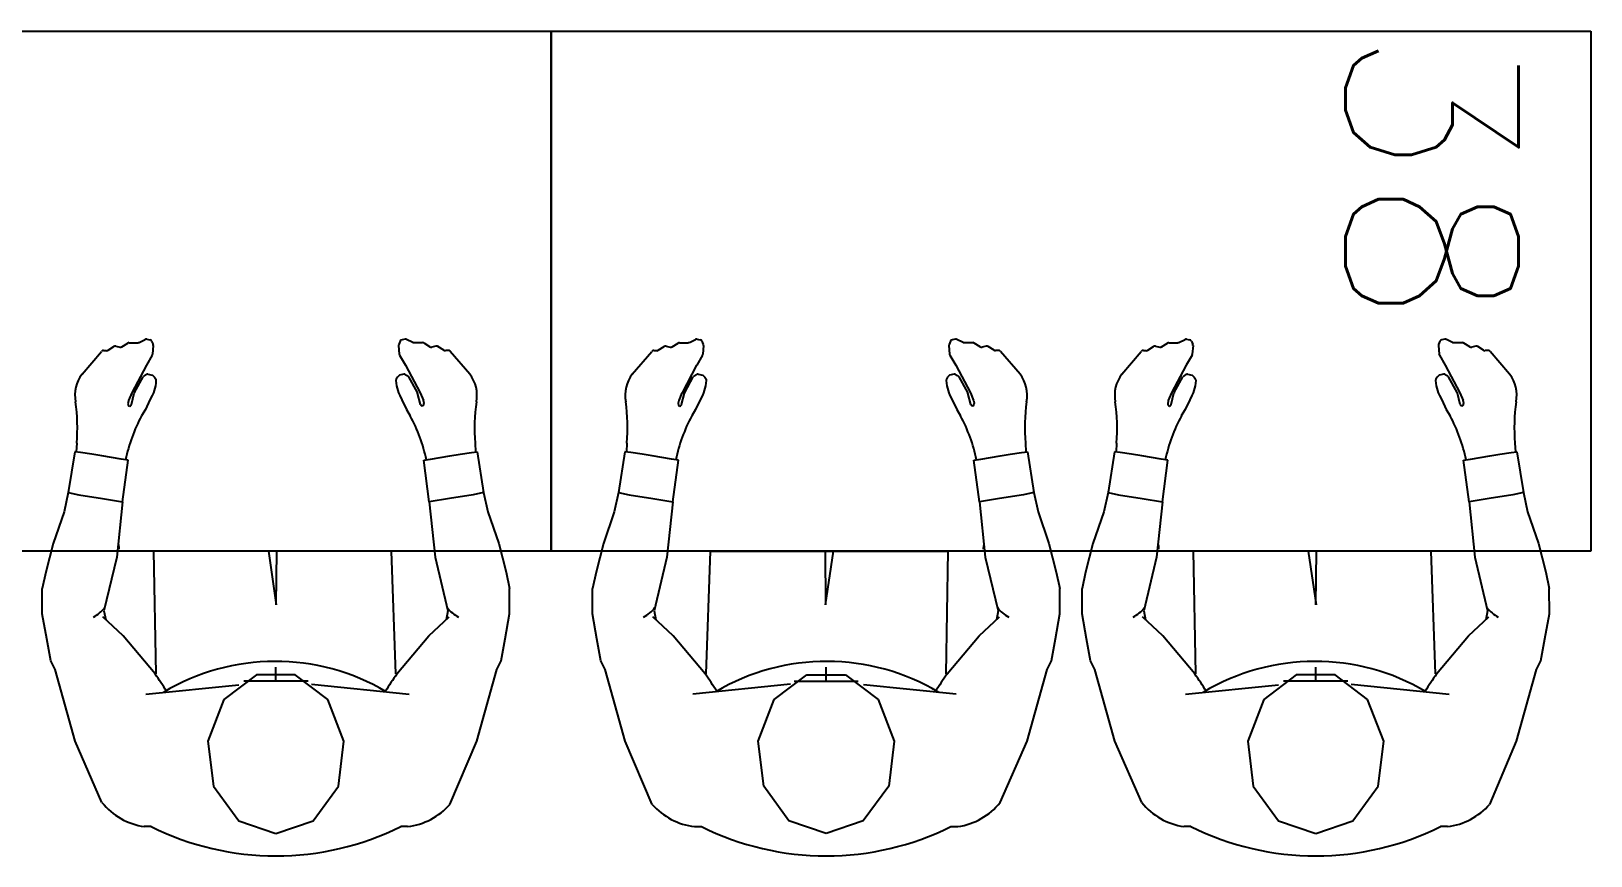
# Model space of a CAD drawing. Header units: metres. Extents: x -1 to 148, y 0 to 108.
# Drawn here: x 38.606 to 40.406, y 44.644 to 45.596 of the extents above; entities that cross this region are included whole.
import ezdxf

# ---------------------------------------------------------------- set-up
doc = ezdxf.new("R2010")
doc.units = ezdxf.units.M
doc.header["$MEASUREMENT"] = 0
doc.layers.add('MOEBEL', color=6, linetype='CONTINUOUS')
doc.layers.add('ZUFAHRTEN_WEGE', color=8, linetype='CONTINUOUS')
doc.styles.get("Standard").update_dxf_attribs({"font": 'romans.shx', "width": 0.7})

msp = doc.modelspace()

# ---------------------------------------------------------------- linework, layer by layer
at = {"layer": 'MOEBEL', "ltscale": 0.2}
for p, q in [((38.0056, 45.5956), (39.2056, 45.5956)), ((39.2056, 44.9956), (39.2056, 45.5956)), ((39.2056, 45.5956), (40.4056, 45.5956)), ((39.2056, 45.5956), (39.2056, 44.9956)), ((40.4056, 45.5956), (40.4056, 44.9956)), ((39.2056, 44.9956), (38.0056, 44.9956)), ((40.4056, 44.9956), (39.2056, 44.9956))]:
    msp.add_line(p, q, dxfattribs=at)
at = {"layer": 'ZUFAHRTEN_WEGE'}
for p, q in [((38.7103, 45.2312), (38.7172, 45.2357)), ((38.7187, 45.2361), (38.7289, 45.2361)), ((38.7301, 45.2364), (38.7373, 45.2399)), ((38.739, 45.2401), (38.7425, 45.2395)), ((38.7446, 45.2379), (38.7462, 45.2341)), ((39.0315, 45.2379), (39.0299, 45.2341)), ((39.0372, 45.2401), (39.0337, 45.2395)), ((39.046, 45.2364), (39.0389, 45.2399)), ((39.0574, 45.2361), (39.0473, 45.2361)), ((39.0658, 45.2312), (39.059, 45.2357)), ((39.3454, 45.2312), (39.3522, 45.2357)), ((39.3538, 45.2361), (39.3639, 45.2361)), ((39.3652, 45.2364), (39.3723, 45.2399)), ((39.374, 45.2401), (39.3776, 45.2395)), ((39.3797, 45.2379), (39.3813, 45.2341)), ((39.6666, 45.2379), (39.665, 45.2341)), ((39.6722, 45.2401), (39.6687, 45.2395)), ((39.6811, 45.2364), (39.6739, 45.2399)), ((39.6925, 45.2361), (39.6823, 45.2361)), ((39.7009, 45.2312), (39.694, 45.2357)), ((39.9103, 45.2312), (39.9172, 45.2357)), ((39.9187, 45.2361), (39.9289, 45.2361)), ((39.9301, 45.2364), (39.9373, 45.2399)), ((39.939, 45.2401), (39.9425, 45.2395)), ((39.9446, 45.2379), (39.9462, 45.2341)), ((40.2315, 45.2379), (40.2299, 45.2341)), ((40.2372, 45.2401), (40.2337, 45.2395)), ((40.246, 45.2364), (40.2389, 45.2399)), ((40.2574, 45.2361), (40.2473, 45.2361)), ((40.2658, 45.2312), (40.259, 45.2357)), ((38.6643, 45.1998), (38.6868, 45.2261)), ((38.6892, 45.2271), (38.6926, 45.2269)), ((38.6943, 45.2273), (38.701, 45.2317)), ((38.7033, 45.2321), (38.7081, 45.2308)), ((38.7454, 45.2216), (38.7386, 45.2102)), ((38.7465, 45.2328), (38.7457, 45.2229)), ((39.0297, 45.2328), (39.0304, 45.2229)), ((39.0308, 45.2216), (39.0376, 45.2102)), ((39.0728, 45.2321), (39.0681, 45.2308)), ((39.0818, 45.2273), (39.0751, 45.2317)), ((39.087, 45.2271), (39.0836, 45.2269)), ((39.1119, 45.1998), (39.0893, 45.2261)), ((39.2993, 45.1998), (39.3219, 45.2261)), ((39.3242, 45.2271), (39.3276, 45.2269)), ((39.3294, 45.2273), (39.3361, 45.2317)), ((39.3384, 45.2321), (39.3431, 45.2308)), ((39.3804, 45.2216), (39.3737, 45.2102)), ((39.3815, 45.2328), (39.3808, 45.2229)), ((39.6647, 45.2328), (39.6655, 45.2229)), ((39.6658, 45.2216), (39.6726, 45.2102)), ((39.7079, 45.2321), (39.7032, 45.2308)), ((39.7169, 45.2273), (39.7102, 45.2317)), ((39.722, 45.2271), (39.7186, 45.2269)), ((39.7469, 45.1998), (39.7244, 45.2261)), ((39.8643, 45.1998), (39.8868, 45.2261)), ((39.8892, 45.2271), (39.8926, 45.2269)), ((39.8943, 45.2273), (39.901, 45.2317)), ((39.9033, 45.2321), (39.9081, 45.2308)), ((39.9454, 45.2216), (39.9386, 45.2102)), ((39.9465, 45.2328), (39.9457, 45.2229)), ((40.2297, 45.2328), (40.2304, 45.2229)), ((40.2308, 45.2216), (40.2376, 45.2102)), ((40.2728, 45.2321), (40.2681, 45.2308)), ((40.2818, 45.2273), (40.2751, 45.2317)), ((40.287, 45.2271), (40.2836, 45.2269)), ((40.3119, 45.1998), (40.2893, 45.2261)), ((38.7386, 45.2101), (38.7217, 45.1784)), ((38.7365, 45.198), (38.7391, 45.1997)), ((38.7403, 45.1998), (38.7456, 45.1988)), ((38.7456, 45.1988), (38.7479, 45.1963)), ((39.0306, 45.1988), (39.0283, 45.1963)), ((39.0358, 45.1998), (39.0306, 45.1988)), ((39.0397, 45.198), (39.037, 45.1997)), ((39.0376, 45.2101), (39.0544, 45.1784)), ((39.3736, 45.2101), (39.3568, 45.1784)), ((39.3716, 45.198), (39.3742, 45.1997)), ((39.3754, 45.1998), (39.3806, 45.1988)), ((39.3806, 45.1988), (39.3829, 45.1963)), ((39.6656, 45.1988), (39.6633, 45.1963)), ((39.6709, 45.1998), (39.6656, 45.1988)), ((39.6747, 45.198), (39.6721, 45.1997)), ((39.6727, 45.2101), (39.6895, 45.1784)), ((39.9386, 45.2101), (39.9217, 45.1784)), ((39.9365, 45.198), (39.9391, 45.1997)), ((39.9403, 45.1998), (39.9456, 45.1988)), ((39.9456, 45.1988), (39.9479, 45.1963)), ((40.2306, 45.1988), (40.2283, 45.1963)), ((40.2358, 45.1998), (40.2306, 45.1988)), ((40.2397, 45.198), (40.237, 45.1997)), ((40.2376, 45.2101), (40.2544, 45.1784)), ((38.7247, 45.1785), (38.7347, 45.1965)), ((38.7482, 45.1837), (38.7467, 45.1784)), ((38.7479, 45.1963), (38.7494, 45.1941)), ((38.7489, 45.1862), (38.7482, 45.1837)), ((38.7494, 45.1895), (38.7489, 45.1862)), ((38.7494, 45.1941), (38.7496, 45.1926)), ((38.7496, 45.1926), (38.7494, 45.1895)), ((39.0267, 45.1941), (39.0265, 45.1926)), ((39.0265, 45.1926), (39.0268, 45.1895)), ((39.0283, 45.1963), (39.0267, 45.1941)), ((39.0268, 45.1895), (39.0273, 45.1862)), ((39.0273, 45.1862), (39.028, 45.1837)), ((39.028, 45.1837), (39.0295, 45.1784)), ((39.0514, 45.1785), (39.0415, 45.1965)), ((39.3598, 45.1785), (39.3697, 45.1965)), ((39.3832, 45.1837), (39.3817, 45.1784)), ((39.3829, 45.1963), (39.3845, 45.1941)), ((39.3839, 45.1862), (39.3832, 45.1837)), ((39.3844, 45.1895), (39.3839, 45.1862)), ((39.3847, 45.1926), (39.3844, 45.1895)), ((39.3845, 45.1941), (39.3847, 45.1926)), ((39.6618, 45.1941), (39.6616, 45.1926)), ((39.6616, 45.1926), (39.6618, 45.1895)), ((39.6633, 45.1963), (39.6618, 45.1941)), ((39.6618, 45.1895), (39.6623, 45.1862)), ((39.6623, 45.1862), (39.663, 45.1837)), ((39.663, 45.1837), (39.6645, 45.1784)), ((39.6865, 45.1785), (39.6765, 45.1965)), ((39.9247, 45.1785), (39.9347, 45.1965)), ((39.9482, 45.1837), (39.9467, 45.1784)), ((39.9479, 45.1963), (39.9494, 45.1941)), ((39.9489, 45.1862), (39.9482, 45.1837)), ((39.9494, 45.1895), (39.9489, 45.1862)), ((39.9494, 45.1941), (39.9496, 45.1926)), ((39.9496, 45.1926), (39.9494, 45.1895)), ((40.2267, 45.1941), (40.2265, 45.1926)), ((40.2265, 45.1926), (40.2268, 45.1895)), ((40.2283, 45.1963), (40.2267, 45.1941)), ((40.2268, 45.1895), (40.2273, 45.1862)), ((40.2273, 45.1862), (40.228, 45.1837)), ((40.228, 45.1837), (40.2295, 45.1784)), ((40.2514, 45.1785), (40.2415, 45.1965)), ((38.7178, 45.1686), (38.7173, 45.1661)), ((38.7216, 45.1782), (38.7179, 45.1692)), ((38.7184, 45.1634), (38.7193, 45.1627)), ((38.7193, 45.1627), (38.7201, 45.1632)), ((38.7213, 45.1649), (38.7245, 45.1779)), ((38.7427, 45.1701), (38.7374, 45.1591)), ((38.7452, 45.1752), (38.7427, 45.1701)), ((38.7467, 45.1784), (38.7452, 45.1752)), ((39.0295, 45.1784), (39.0309, 45.1752)), ((39.0309, 45.1752), (39.0335, 45.1701)), ((39.0335, 45.1701), (39.0388, 45.1591)), ((39.0549, 45.1649), (39.0516, 45.1779)), ((39.0546, 45.1782), (39.0582, 45.1692)), ((39.0569, 45.1627), (39.0561, 45.1632)), ((39.0577, 45.1634), (39.0569, 45.1627)), ((39.0584, 45.1686), (39.0588, 45.1661)), ((39.3528, 45.1686), (39.3524, 45.1661)), ((39.3567, 45.1782), (39.353, 45.1692)), ((39.3535, 45.1634), (39.3543, 45.1627)), ((39.3543, 45.1627), (39.3551, 45.1632)), ((39.3563, 45.1649), (39.3596, 45.1779)), ((39.3777, 45.1701), (39.3724, 45.1591)), ((39.3803, 45.1752), (39.3777, 45.1701)), ((39.3817, 45.1784), (39.3803, 45.1752)), ((39.6645, 45.1784), (39.666, 45.1752)), ((39.666, 45.1752), (39.6685, 45.1701)), ((39.6685, 45.1701), (39.6738, 45.1591)), ((39.6899, 45.1649), (39.6867, 45.1779)), ((39.6896, 45.1782), (39.6933, 45.1692)), ((39.6919, 45.1627), (39.6911, 45.1632)), ((39.6928, 45.1634), (39.6919, 45.1627)), ((39.6935, 45.1686), (39.6939, 45.1661)), ((39.9178, 45.1686), (39.9173, 45.1661)), ((39.9216, 45.1782), (39.9179, 45.1692)), ((39.9184, 45.1634), (39.9193, 45.1627)), ((39.9193, 45.1627), (39.9201, 45.1632)), ((39.9213, 45.1649), (39.9245, 45.1779)), ((39.9427, 45.1701), (39.9374, 45.1591)), ((39.9452, 45.1752), (39.9427, 45.1701)), ((39.9467, 45.1784), (39.9452, 45.1752)), ((40.2295, 45.1784), (40.2309, 45.1752)), ((40.2309, 45.1752), (40.2335, 45.1701)), ((40.2335, 45.1701), (40.2388, 45.1591)), ((40.2549, 45.1649), (40.2516, 45.1779)), ((40.2546, 45.1782), (40.2582, 45.1692)), ((40.2569, 45.1627), (40.2561, 45.1632)), ((40.2577, 45.1634), (40.2569, 45.1627)), ((40.2584, 45.1686), (40.2588, 45.1661)), ((38.7374, 45.1591), (38.733, 45.1518)), ((39.0388, 45.1591), (39.0431, 45.1518)), ((39.3724, 45.1591), (39.3681, 45.1518)), ((39.6738, 45.1591), (39.6782, 45.1518)), ((39.9374, 45.1591), (39.933, 45.1518)), ((40.2388, 45.1591), (40.2431, 45.1518)), ((38.6559, 45.1102), (38.6484, 45.0632)), ((38.6625, 45.1092), (38.6559, 45.1102)), ((38.6581, 45.1202), (38.6577, 45.11)), ((38.6581, 45.1202), (38.6577, 45.11)), ((38.6756, 45.1074), (38.6625, 45.1092)), ((39.1006, 45.1074), (39.1136, 45.1092)), ((39.1136, 45.1092), (39.1203, 45.1102)), ((39.118, 45.1202), (39.1185, 45.11)), ((39.118, 45.1202), (39.1185, 45.11)), ((39.1203, 45.1102), (39.1278, 45.0632)), ((39.2909, 45.1102), (39.2834, 45.0632)), ((39.2976, 45.1092), (39.2909, 45.1102)), ((39.2932, 45.1202), (39.2928, 45.11)), ((39.2932, 45.1202), (39.2928, 45.11)), ((39.3107, 45.1074), (39.2976, 45.1092)), ((39.7356, 45.1074), (39.7487, 45.1092)), ((39.7487, 45.1092), (39.7553, 45.1102)), ((39.7531, 45.1202), (39.7535, 45.11)), ((39.7531, 45.1202), (39.7535, 45.11)), ((39.7553, 45.1102), (39.7628, 45.0632)), ((39.8559, 45.1102), (39.8484, 45.0632)), ((39.8625, 45.1092), (39.8559, 45.1102)), ((39.8581, 45.1202), (39.8577, 45.11)), ((39.8581, 45.1202), (39.8577, 45.11)), ((39.8756, 45.1074), (39.8625, 45.1092)), ((40.3006, 45.1074), (40.3136, 45.1092)), ((40.3136, 45.1092), (40.3203, 45.1102)), ((40.318, 45.1202), (40.3185, 45.11)), ((40.318, 45.1202), (40.3185, 45.11)), ((40.3203, 45.1102), (40.3278, 45.0632)), ((38.6873, 45.1056), (38.6756, 45.1074)), ((38.7096, 45.1018), (38.6873, 45.1056)), ((38.7176, 45.1005), (38.7096, 45.1018)), ((38.7111, 45.0523), (38.7176, 45.1005)), ((39.0586, 45.1005), (39.0666, 45.1018)), ((39.0651, 45.0523), (39.0586, 45.1005)), ((39.0666, 45.1018), (39.0889, 45.1056)), ((39.0889, 45.1056), (39.1006, 45.1074)), ((39.3223, 45.1056), (39.3107, 45.1074)), ((39.3446, 45.1018), (39.3223, 45.1056)), ((39.3526, 45.1005), (39.3446, 45.1018)), ((39.3461, 45.0523), (39.3526, 45.1005)), ((39.6936, 45.1005), (39.7016, 45.1018)), ((39.7001, 45.0523), (39.6936, 45.1005)), ((39.7016, 45.1018), (39.7239, 45.1056)), ((39.7239, 45.1056), (39.7356, 45.1074)), ((39.8873, 45.1056), (39.8756, 45.1074)), ((39.9096, 45.1018), (39.8873, 45.1056)), ((39.9176, 45.1005), (39.9096, 45.1018)), ((39.9111, 45.0523), (39.9176, 45.1005)), ((40.2586, 45.1005), (40.2666, 45.1018)), ((40.2651, 45.0523), (40.2586, 45.1005)), ((40.2666, 45.1018), (40.2889, 45.1056)), ((40.2889, 45.1056), (40.3006, 45.1074)), ((38.6484, 45.0632), (38.6435, 45.0407)), ((38.6487, 45.0647), (38.6484, 45.0632)), ((38.6484, 45.0632), (38.6605, 45.0605)), ((38.6605, 45.0605), (38.6879, 45.0562)), ((38.6879, 45.0562), (38.7111, 45.0523)), ((39.0883, 45.0562), (39.0651, 45.0523)), ((39.1157, 45.0605), (39.0883, 45.0562)), ((39.1278, 45.0632), (39.1157, 45.0605)), ((39.1274, 45.0647), (39.1278, 45.0632)), ((39.1278, 45.0632), (39.1326, 45.0407)), ((39.2834, 45.0632), (39.2786, 45.0407)), ((39.2838, 45.0647), (39.2834, 45.0632)), ((39.2834, 45.0632), (39.2956, 45.0605)), ((39.2956, 45.0605), (39.3229, 45.0562)), ((39.3229, 45.0562), (39.3461, 45.0523)), ((39.7233, 45.0562), (39.7001, 45.0523)), ((39.7507, 45.0605), (39.7233, 45.0562)), ((39.7628, 45.0632), (39.7507, 45.0605)), ((39.7625, 45.0647), (39.7628, 45.0632)), ((39.7628, 45.0632), (39.7677, 45.0407)), ((39.8484, 45.0632), (39.8435, 45.0407)), ((39.8487, 45.0647), (39.8484, 45.0632)), ((39.8484, 45.0632), (39.8605, 45.0605)), ((39.8605, 45.0605), (39.8879, 45.0562)), ((39.8879, 45.0562), (39.9111, 45.0523)), ((40.2883, 45.0562), (40.2651, 45.0523)), ((40.3157, 45.0605), (40.2883, 45.0562)), ((40.3278, 45.0632), (40.3157, 45.0605)), ((40.3274, 45.0647), (40.3278, 45.0632)), ((40.3278, 45.0632), (40.3326, 45.0407)), ((38.6435, 45.0407), (38.631, 45.0043)), ((38.7111, 45.0523), (38.7044, 44.9884)), ((39.0651, 45.0523), (39.0718, 44.9884)), ((39.1326, 45.0407), (39.1452, 45.0043)), ((39.2786, 45.0407), (39.2661, 45.0043)), ((39.3461, 45.0523), (39.3394, 44.9884)), ((39.7001, 45.0523), (39.7068, 44.9884)), ((39.7677, 45.0407), (39.7802, 45.0043)), ((39.8435, 45.0407), (39.831, 45.0043)), ((39.9111, 45.0523), (39.9044, 44.9884)), ((40.2651, 45.0523), (40.2718, 44.9884)), ((40.3326, 45.0407), (40.3452, 45.0043)), ((38.631, 45.0043), (38.6226, 44.9711)), ((38.706, 45.0036), (38.7063, 45.0025)), ((38.7063, 45.0025), (38.7065, 45.0014)), ((38.7065, 45.0014), (38.7067, 45.0002)), ((38.7067, 45.0002), (38.7068, 44.9991)), ((39.1452, 45.0043), (39.1536, 44.9711)), ((39.2661, 45.0043), (39.2576, 44.9711)), ((39.7045, 45.0002), (39.7044, 44.9991)), ((39.7047, 45.0014), (39.7045, 45.0002)), ((39.7049, 45.0025), (39.7047, 45.0014)), ((39.7052, 45.0036), (39.7049, 45.0025)), ((39.7802, 45.0043), (39.7886, 44.9711)), ((39.831, 45.0043), (39.8226, 44.9711)), ((39.906, 45.0036), (39.9063, 45.0025)), ((39.9063, 45.0025), (39.9065, 45.0014)), ((39.9065, 45.0014), (39.9067, 45.0002)), ((39.9067, 45.0002), (39.9068, 44.9991)), ((40.3452, 45.0043), (40.3536, 44.9711)), ((38.7044, 44.9884), (38.6896, 44.9266)), ((38.7068, 44.9991), (38.7068, 44.9979)), ((38.7497, 44.8538), (38.7472, 44.9956)), ((39.0214, 44.9956), (38.7472, 44.9956)), ((38.8889, 44.9337), (38.8797, 44.9956)), ((38.8884, 44.9337), (38.8891, 44.9956)), ((39.0264, 44.8538), (39.0214, 44.9956)), ((39.0718, 44.9884), (39.0865, 44.9266)), ((39.3394, 44.9884), (39.3247, 44.9266)), ((39.3848, 44.8538), (39.3898, 44.9956)), ((39.3898, 44.9956), (39.664, 44.9956)), ((39.5228, 44.9337), (39.5222, 44.9956)), ((39.5223, 44.9337), (39.5315, 44.9956)), ((39.6615, 44.8538), (39.664, 44.9956)), ((39.7044, 44.9991), (39.7044, 44.9979)), ((39.7068, 44.9884), (39.7216, 44.9266)), ((39.9044, 44.9884), (39.8896, 44.9266)), ((39.9068, 44.9991), (39.9068, 44.9979)), ((39.9497, 44.8538), (39.9472, 44.9956)), ((40.2214, 44.9956), (39.9472, 44.9956)), ((40.0889, 44.9337), (40.0797, 44.9956)), ((40.0884, 44.9337), (40.0891, 44.9956)), ((40.2264, 44.8538), (40.2214, 44.9956)), ((40.2718, 44.9884), (40.2865, 44.9266)), ((38.6226, 44.9711), (38.6184, 44.9523)), ((39.1536, 44.9711), (39.1577, 44.9523)), ((39.2576, 44.9711), (39.2535, 44.9523)), ((39.7886, 44.9711), (39.7928, 44.9523)), ((39.8226, 44.9711), (39.8184, 44.9523)), ((40.3536, 44.9711), (40.3577, 44.9523)), ((38.6184, 44.9233), (38.6184, 44.9523)), ((39.1578, 44.9233), (39.1577, 44.9523)), ((39.2534, 44.9233), (39.2535, 44.9523)), ((39.7928, 44.9233), (39.7928, 44.9523)), ((39.8184, 44.9233), (39.8184, 44.9523)), ((40.3578, 44.9233), (40.3577, 44.9523)), ((38.6235, 44.8942), (38.6184, 44.9233)), ((38.7117, 44.8978), (38.6881, 44.9196)), ((38.6896, 44.9266), (38.6916, 44.9164)), ((39.0645, 44.8978), (39.088, 44.9196)), ((39.0865, 44.9266), (39.0846, 44.9164)), ((39.1527, 44.8942), (39.1578, 44.9233)), ((39.2585, 44.8942), (39.2534, 44.9233)), ((39.3467, 44.8978), (39.3232, 44.9196)), ((39.3247, 44.9266), (39.3267, 44.9164)), ((39.6995, 44.8978), (39.7231, 44.9196)), ((39.7216, 44.9266), (39.7196, 44.9164)), ((39.7878, 44.8942), (39.7928, 44.9233)), ((39.8235, 44.8942), (39.8184, 44.9233)), ((39.9117, 44.8978), (39.8881, 44.9196)), ((39.8896, 44.9266), (39.8916, 44.9164)), ((40.2645, 44.8978), (40.288, 44.9196)), ((40.2865, 44.9266), (40.2846, 44.9164)), ((40.3527, 44.8942), (40.3578, 44.9233)), ((38.6281, 44.8687), (38.6235, 44.8942)), ((38.7486, 44.8538), (38.7117, 44.8978)), ((39.0276, 44.8538), (39.0645, 44.8978)), ((39.148, 44.8687), (39.1527, 44.8942)), ((39.2632, 44.8687), (39.2585, 44.8942)), ((39.3836, 44.8538), (39.3467, 44.8978)), ((39.6626, 44.8538), (39.6995, 44.8978)), ((39.7831, 44.8687), (39.7878, 44.8942)), ((39.8281, 44.8687), (39.8235, 44.8942)), ((39.9486, 44.8538), (39.9117, 44.8978)), ((40.2276, 44.8538), (40.2645, 44.8978)), ((40.348, 44.8687), (40.3527, 44.8942)), ((38.6331, 44.8587), (38.6281, 44.8687)), ((38.6563, 44.7763), (38.6331, 44.8587)), ((38.8881, 44.8456), (38.8881, 44.8617)), ((39.1199, 44.7763), (39.1431, 44.8587)), ((39.1431, 44.8587), (39.148, 44.8687)), ((39.2681, 44.8587), (39.2632, 44.8687)), ((39.2913, 44.7763), (39.2681, 44.8587)), ((39.5231, 44.8456), (39.5231, 44.8617)), ((39.7549, 44.7763), (39.7782, 44.8587)), ((39.7782, 44.8587), (39.7831, 44.8687)), ((39.8331, 44.8587), (39.8281, 44.8687)), ((39.8563, 44.7763), (39.8331, 44.8587)), ((40.0881, 44.8456), (40.0881, 44.8617)), ((40.3199, 44.7763), (40.3431, 44.8587)), ((40.3431, 44.8587), (40.348, 44.8687)), ((38.738, 44.8305), (38.8451, 44.8412)), ((38.8657, 44.8527), (38.8281, 44.8242)), ((38.9252, 44.8456), (38.851, 44.8456)), ((38.9104, 44.8527), (38.8657, 44.8527)), ((38.948, 44.8242), (38.9104, 44.8527)), ((38.9291, 44.8421), (39.042, 44.8305)), ((39.4821, 44.8421), (39.3692, 44.8305)), ((39.4632, 44.8242), (39.5008, 44.8527)), ((39.486, 44.8456), (39.5602, 44.8456)), ((39.5008, 44.8527), (39.5455, 44.8527)), ((39.5455, 44.8527), (39.5831, 44.8242)), ((39.6732, 44.8305), (39.5661, 44.8412)), ((39.938, 44.8305), (40.0451, 44.8412)), ((40.0657, 44.8527), (40.0281, 44.8242)), ((40.1252, 44.8456), (40.051, 44.8456)), ((40.1104, 44.8527), (40.0657, 44.8527)), ((40.148, 44.8242), (40.1104, 44.8527)), ((40.1291, 44.8421), (40.242, 44.8305)), ((38.8281, 44.8242), (38.8096, 44.7763)), ((38.9666, 44.7763), (38.948, 44.8242)), ((39.4446, 44.7763), (39.4632, 44.8242)), ((39.5831, 44.8242), (39.6016, 44.7763)), ((40.0281, 44.8242), (40.0096, 44.7763)), ((40.1666, 44.7763), (40.148, 44.8242)), ((38.6873, 44.7052), (38.6563, 44.7763)), ((38.8096, 44.7763), (38.8159, 44.7242)), ((38.9602, 44.7242), (38.9666, 44.7763)), ((39.0889, 44.7032), (39.1199, 44.7763)), ((39.3223, 44.7032), (39.2913, 44.7763)), ((39.451, 44.7242), (39.4446, 44.7763)), ((39.6016, 44.7763), (39.5953, 44.7242)), ((39.7239, 44.7052), (39.7549, 44.7763)), ((39.8873, 44.7052), (39.8563, 44.7763)), ((40.0096, 44.7763), (40.0159, 44.7242)), ((40.1602, 44.7242), (40.1666, 44.7763)), ((40.2889, 44.7032), (40.3199, 44.7763)), ((38.8159, 44.7242), (38.8452, 44.6844)), ((38.931, 44.6844), (38.9602, 44.7242)), ((39.4802, 44.6844), (39.451, 44.7242)), ((39.5953, 44.7242), (39.566, 44.6844)), ((40.0159, 44.7242), (40.0452, 44.6844)), ((40.131, 44.6844), (40.1602, 44.7242)), ((38.7441, 44.6775), (38.7361, 44.6775)), ((38.8452, 44.6844), (38.8881, 44.6695)), ((38.8881, 44.6695), (38.931, 44.6844)), ((39.0401, 44.6775), (39.0321, 44.6775)), ((39.3711, 44.6775), (39.3791, 44.6775)), ((39.5231, 44.6695), (39.4802, 44.6844)), ((39.566, 44.6844), (39.5231, 44.6695)), ((39.6671, 44.6775), (39.6751, 44.6775)), ((39.9441, 44.6775), (39.9361, 44.6775)), ((40.0452, 44.6844), (40.0881, 44.6695)), ((40.0881, 44.6695), (40.131, 44.6844)), ((40.2401, 44.6775), (40.2321, 44.6775))]:
    msp.add_line(p, q, dxfattribs=at)
for centre, radius, start, end in [((38.7187, 45.2333), 0.00283, 89.9348, 123.2747), ((38.7289, 45.239), 0.00283, 269.9348, 295.913), ((38.7385, 45.2373), 0.00283, 80.3241, 115.913), ((38.742, 45.2367), 0.00283, 23.0843, 80.3241), ((38.7436, 45.233), 0.00283, 355.8427, 23.0843), ((39.0325, 45.233), 0.00283, 156.9157, 184.1573), ((39.0341, 45.2367), 0.00283, 99.6759, 156.9157), ((39.0376, 45.2373), 0.00283, 64.087, 99.6759), ((39.0473, 45.239), 0.00283, 244.087, 270.0652), ((39.0574, 45.2333), 0.00283, 56.7253, 90.0652), ((39.3538, 45.2333), 0.00283, 89.9348, 123.2747), ((39.3639, 45.239), 0.00283, 269.9348, 295.913), ((39.3736, 45.2373), 0.00283, 80.3241, 115.913), ((39.3771, 45.2367), 0.00283, 23.0843, 80.3241), ((39.3787, 45.233), 0.00283, 355.8427, 23.0843), ((39.6676, 45.233), 0.00283, 156.9157, 184.1573), ((39.6692, 45.2367), 0.00283, 99.6759, 156.9157), ((39.6727, 45.2373), 0.00283, 64.087, 99.6759), ((39.6823, 45.239), 0.00283, 244.087, 270.0652), ((39.6925, 45.2333), 0.00283, 56.7253, 90.0652), ((39.9187, 45.2333), 0.00283, 89.9348, 123.2747), ((39.9289, 45.239), 0.00283, 269.9348, 295.913), ((39.9385, 45.2373), 0.00283, 80.3241, 115.913), ((39.942, 45.2367), 0.00283, 23.0843, 80.3241), ((39.9436, 45.233), 0.00283, 355.8427, 23.0843), ((40.2325, 45.233), 0.00283, 156.9157, 184.1573), ((40.2341, 45.2367), 0.00283, 99.6759, 156.9157), ((40.2376, 45.2373), 0.00283, 64.087, 99.6759), ((40.2473, 45.239), 0.00283, 244.087, 270.0652), ((40.2574, 45.2333), 0.00283, 56.7253, 90.0652), ((38.689, 45.2243), 0.00283, 85.8661, 139.4353), ((38.6928, 45.2297), 0.00283, 265.8661, 303.2828), ((38.7026, 45.2293), 0.00283, 75.0965, 123.2828), ((38.7088, 45.2336), 0.00283, 255.0965, 303.2747), ((38.7429, 45.2231), 0.00283, 329.5422, 355.8427), ((39.0332, 45.2231), 0.00283, 184.1573, 210.4578), ((39.0674, 45.2336), 0.00283, 236.7253, 284.9035), ((39.0736, 45.2293), 0.00283, 56.7172, 104.9035), ((39.0834, 45.2297), 0.00283, 236.7172, 274.1339), ((39.0872, 45.2243), 0.00283, 40.5647, 94.1339), ((39.324, 45.2243), 0.00283, 85.8661, 139.4353), ((39.3278, 45.2297), 0.00283, 265.8661, 303.2828), ((39.3376, 45.2293), 0.00283, 75.0965, 123.2828), ((39.3438, 45.2336), 0.00283, 255.0965, 303.2747), ((39.378, 45.2231), 0.00283, 329.5422, 355.8427), ((39.6683, 45.2231), 0.00283, 184.1573, 210.4578), ((39.7024, 45.2336), 0.00283, 236.7253, 284.9035), ((39.7086, 45.2293), 0.00283, 56.7172, 104.9035), ((39.7184, 45.2297), 0.00283, 236.7172, 274.1339), ((39.7222, 45.2243), 0.00283, 40.5647, 94.1339), ((39.889, 45.2243), 0.00283, 85.8661, 139.4353), ((39.8928, 45.2297), 0.00283, 265.8661, 303.2828), ((39.9026, 45.2293), 0.00283, 75.0965, 123.2828), ((39.9088, 45.2336), 0.00283, 255.0965, 303.2747), ((39.9429, 45.2231), 0.00283, 329.5422, 355.8427), ((40.2332, 45.2231), 0.00283, 184.1573, 210.4578), ((40.2674, 45.2336), 0.00283, 236.7253, 284.9035), ((40.2736, 45.2293), 0.00283, 56.7172, 104.9035), ((40.2834, 45.2297), 0.00283, 236.7172, 274.1339), ((40.2872, 45.2243), 0.00283, 40.5647, 94.1339), ((38.6976, 45.1751), 0.0415, 143.4501, 189.999), ((38.7372, 45.1953), 0.00283, 104.0424, 153.5306), ((38.7411, 45.2087), 0.00283, 149.5422, 152.0077), ((38.7398, 45.197), 0.00283, 79.4744, 104.0424), ((39.0363, 45.197), 0.00283, 75.9576, 100.5256), ((39.0351, 45.2087), 0.00283, 27.9923, 30.4578), ((39.039, 45.1953), 0.00283, 26.4694, 75.9576), ((39.0786, 45.1751), 0.0415, 350.001, 36.5499), ((39.3326, 45.1751), 0.0415, 143.4501, 189.999), ((39.3722, 45.1953), 0.00283, 104.0424, 153.5306), ((39.3761, 45.2087), 0.00283, 149.5422, 152.0077), ((39.3749, 45.197), 0.00283, 79.4744, 104.0424), ((39.6714, 45.197), 0.00283, 75.9576, 100.5256), ((39.6702, 45.2087), 0.00283, 27.9923, 30.4578), ((39.674, 45.1953), 0.00283, 26.4694, 75.9576), ((39.7136, 45.1751), 0.0415, 350.001, 36.5499), ((39.8976, 45.1751), 0.0415, 143.4501, 189.999), ((39.9372, 45.1953), 0.00283, 104.0424, 153.5306), ((39.9411, 45.2087), 0.00283, 149.5422, 152.0077), ((39.9398, 45.197), 0.00283, 79.4744, 104.0424), ((40.2363, 45.197), 0.00283, 75.9576, 100.5256), ((40.2351, 45.2087), 0.00283, 27.9923, 30.4578), ((40.239, 45.1953), 0.00283, 26.4694, 75.9576), ((40.2786, 45.1751), 0.0415, 350.001, 36.5499), ((38.4502, 45.1382), 0.2087, 355.0731, 8.1902), ((38.7201, 45.1656), 0.00283, 170.6085, 233.1266), ((38.7205, 45.1681), 0.00283, 157.5874, 170.6085), ((38.7185, 45.1656), 0.00283, 303.2828, 345.9337), ((38.7242, 45.1771), 0.00283, 152.0077, 157.5874), ((38.7273, 45.1772), 0.00283, 153.5306, 165.9337), ((39.0489, 45.1772), 0.00283, 14.0663, 26.4694), ((39.0519, 45.1771), 0.00283, 22.4126, 27.9923), ((39.0576, 45.1656), 0.00283, 194.0663, 236.7172), ((39.056, 45.1656), 0.00283, 306.8734, 9.3915), ((39.0556, 45.1681), 0.00283, 9.3915, 22.4126), ((39.326, 45.1382), 0.2087, 171.8098, 184.9269), ((39.0852, 45.1382), 0.2087, 355.0731, 8.1902), ((39.3552, 45.1656), 0.00283, 170.6085, 233.1266), ((39.3556, 45.1681), 0.00283, 157.5874, 170.6085), ((39.3536, 45.1656), 0.00283, 303.2828, 345.9337), ((39.3593, 45.1771), 0.00283, 152.0077, 157.5874), ((39.3623, 45.1772), 0.00283, 153.5306, 165.9337), ((39.6839, 45.1772), 0.00283, 14.0663, 26.4694), ((39.687, 45.1771), 0.00283, 22.4126, 27.9923), ((39.6927, 45.1656), 0.00283, 194.0663, 236.7172), ((39.6911, 45.1656), 0.00283, 306.8734, 9.3915), ((39.6907, 45.1681), 0.00283, 9.3915, 22.4126), ((39.961, 45.1382), 0.2087, 171.8098, 184.9269), ((39.6502, 45.1382), 0.2087, 355.0731, 8.1902), ((39.9201, 45.1656), 0.00283, 170.6085, 233.1266), ((39.9205, 45.1681), 0.00283, 157.5874, 170.6085), ((39.9185, 45.1656), 0.00283, 303.2828, 345.9337), ((39.9242, 45.1771), 0.00283, 152.0077, 157.5874), ((39.9273, 45.1772), 0.00283, 153.5306, 165.9337), ((40.2489, 45.1772), 0.00283, 14.0663, 26.4694), ((40.2519, 45.1771), 0.00283, 22.4126, 27.9923), ((40.2576, 45.1656), 0.00283, 194.0663, 236.7172), ((40.256, 45.1656), 0.00283, 306.8734, 9.3915), ((40.2556, 45.1681), 0.00283, 9.3915, 22.4126), ((40.526, 45.1382), 0.2087, 171.8098, 184.9269), ((38.9039, 45.0605), 0.1937, 151.885, 167.9411), ((38.8723, 45.0605), 0.1937, 12.0589, 28.115), ((39.5389, 45.0605), 0.1937, 151.885, 167.9411), ((39.5073, 45.0605), 0.1937, 12.0589, 28.115), ((40.1039, 45.0605), 0.1937, 151.885, 167.9411), ((40.0723, 45.0605), 0.1937, 12.0589, 28.115), ((38.6572, 44.9567), 0.0425, 298.3529, 321.6392), ((39.119, 44.9567), 0.0425, 218.3608, 241.6471), ((39.2922, 44.9567), 0.0425, 298.3529, 321.6392), ((39.754, 44.9567), 0.0425, 218.3608, 241.6471), ((39.8572, 44.9567), 0.0425, 298.3529, 321.6392), ((40.319, 44.9567), 0.0425, 218.3608, 241.6471), ((38.8874, 44.6171), 0.2512, 59.3445, 120.9724), ((39.5238, 44.6171), 0.2512, 59.0276, 120.6555), ((40.0874, 44.6171), 0.2512, 59.3445, 120.9724), ((38.2587, 44.516), 0.5951, 32.2741, 34.5877), ((39.5175, 44.516), 0.5951, 145.4123, 147.7259), ((38.8937, 44.516), 0.5951, 32.2741, 34.5877), ((40.1525, 44.516), 0.5951, 145.4123, 147.7259), ((39.4587, 44.516), 0.5951, 32.2741, 34.5877), ((40.7175, 44.516), 0.5951, 145.4123, 147.7259), ((38.7471, 44.7539), 0.0771, 219.1209, 261.7603), ((39.0309, 44.7541), 0.0771, 276.8251, 318.7239), ((39.3803, 44.7541), 0.0771, 221.2761, 263.1749), ((39.6641, 44.7539), 0.0771, 278.2397, 320.8791), ((39.9471, 44.7539), 0.0771, 219.1209, 261.7603), ((40.2309, 44.7541), 0.0771, 276.8251, 318.7239), ((38.8881, 44.9683), 0.3245, 243.6587, 296.3413), ((39.5231, 44.9683), 0.3245, 243.6587, 296.3413), ((40.0881, 44.9683), 0.3245, 243.6587, 296.3413)]:
    msp.add_arc(centre, radius, start, end, dxfattribs=at)

# ---------------------------------------------------------------- texts
at = {"layer": 'MOEBEL', "ltscale": 0.2}
msp.add_text('38', height=0.2, rotation=270, dxfattribs=at).set_placement((40.1223, 45.5988))

doc.saveas('drawing.dxf')
